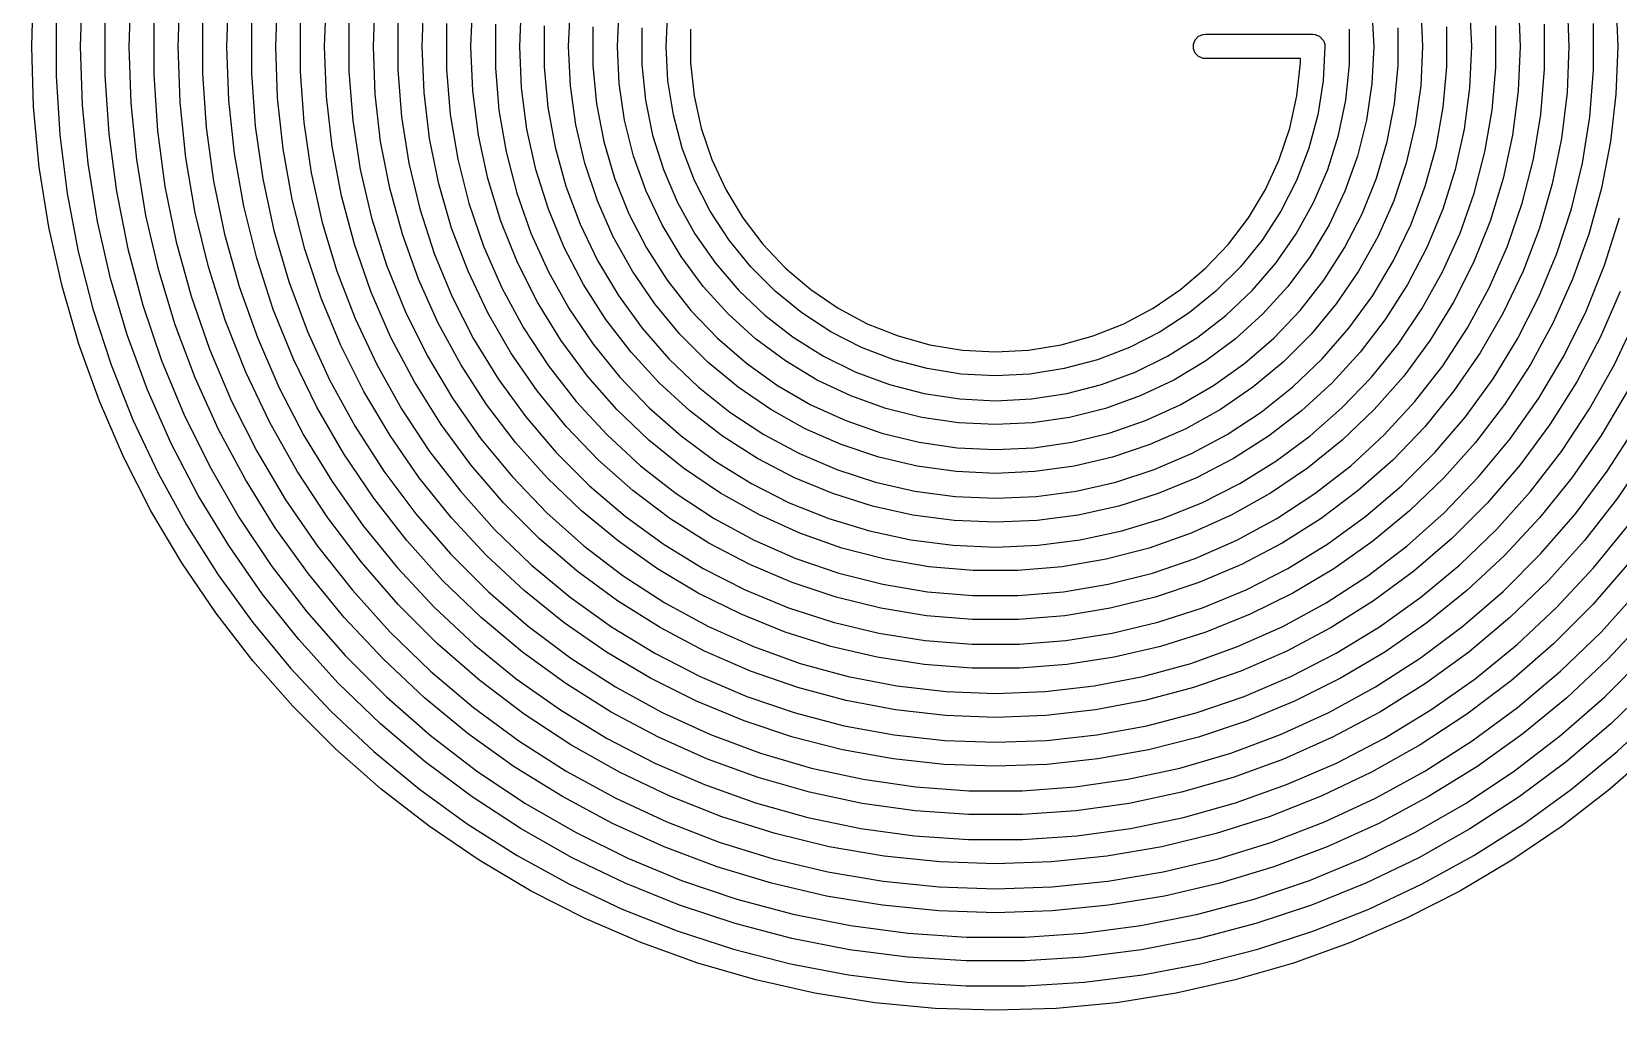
# Model space of a CAD drawing. Extents: x 25 to 275, y -107 to -24.
# Drawn here: x 25.12 to 41.38, y -44.88 to -34.85 of the extents above; entities that cross this region are included whole.
import ezdxf

# ---------------------------------------------------------------- set-up
doc = ezdxf.new("R2010")
doc.units = 0
doc.layers.add('BLACK', color=7, linetype='CONTINUOUS')

msp = doc.modelspace()

# ---------------------------------------------------------------- linework, layer by layer
at = {"layer": 'BLACK', "linetype": 'CONTINUOUS'}
for p, q in [((25.125, -35), (25.144204, -34.376696)), ((25.625, -35), (25.643993, -34.395641)), ((26.125, -35), (26.144537, -34.403196)), ((26.625, -35), (26.644261, -34.423914)), ((27.125, -35), (27.143941, -34.44553)), ((27.625, -35), (27.644428, -34.456039)), ((28.125, -35), (28.144007, -34.479908)), ((28.625, -35), (28.644439, -34.492861)), ((29.125, -35), (29.143881, -34.519438)), ((29.625, -35), (29.644212, -34.535491)), ((30.125, -35), (30.143463, -34.56537)), ((30.625, -35), (30.643619, -34.585418)), ((31.125, -35), (31.143678, -34.607894)), ((39.356322, -34.607894), (39.375, -35)), ((39.856381, -34.585418), (39.875, -35)), ((40.356537, -34.56537), (40.375, -35)), ((40.855788, -34.535491), (40.875, -35)), ((41.356119, -34.519438), (41.375, -35)), ((25.375, -34.689666), (25.375, -35)), ((25.875, -34.699362), (25.875, -35)), ((26.375, -34.709463), (26.375, -35)), ((26.875, -34.713901), (26.875, -35)), ((27.375, -34.724999), (27.375, -35)), ((27.875, -34.736601), (27.875, -35)), ((28.375, -34.742756), (28.375, -35)), ((28.875, -34.755641), (28.875, -35)), ((29.375, -34.763246), (29.375, -35)), ((29.875, -34.771673), (29.875, -35)), ((31.625, -35), (31.643599, -34.633265)), ((38.856401, -34.633265), (38.875, -35)), ((40.625, -35), (40.625, -34.771673)), ((41.125, -35), (41.125, -34.763246)), ((30.375, -34.787153), (30.375, -35)), ((30.875, -34.797732), (30.875, -35)), ((31.375, -34.809633), (31.375, -35)), ((31.875, -34.823124), (31.875, -35)), ((37.027402, -34.975614), (37.046066, -34.930554)), ((37.046066, -34.930554), (37.080554, -34.896066)), ((37.080554, -34.896066), (37.125614, -34.877402)), ((37.125614, -34.877402), (37.15, -34.875)), ((37.15, -34.875), (38.25, -34.875)), ((38.25, -34.875), (38.274386, -34.877402)), ((38.274386, -34.877402), (38.276153, -34.878134)), ((38.276153, -34.878134), (38.277815, -34.878134)), ((38.277815, -34.878134), (38.288031, -34.883054)), ((38.288031, -34.883054), (38.319446, -34.896066)), ((38.319446, -34.896066), (38.323528, -34.900148)), ((38.323528, -34.900148), (38.327936, -34.902271)), ((38.327936, -34.902271), (38.336933, -34.913553)), ((38.336933, -34.913553), (38.353934, -34.930554)), ((38.353934, -34.930554), (38.357655, -34.939538)), ((38.357655, -34.939538), (38.362621, -34.945765)), ((38.362621, -34.945765), (38.36555, -34.958598)), ((38.625, -35), (38.625, -34.823124)), ((39.125, -35), (39.125, -34.809633)), ((39.625, -35), (39.625, -34.797732)), ((40.125, -35), (40.125, -34.787153)), ((25.144486, -35.620056), (25.125, -35)), ((25.375, -35), (25.375, -35.302478)), ((25.644262, -35.600658), (25.625, -35)), ((25.875, -35), (25.875, -35.298722)), ((26.144002, -35.580453), (26.125, -35)), ((26.375, -35), (26.375, -35.288365)), ((26.644524, -35.57153), (26.625, -35)), ((26.875, -35), (26.875, -35.277558)), ((27.144183, -35.549332), (27.125, -35)), ((27.375, -35), (27.375, -35.272328)), ((27.643791, -35.526126), (27.625, -35)), ((27.875, -35), (27.875, -35.260393)), ((28.144224, -35.513769), (28.125, -35)), ((28.375, -35), (28.375, -35.253942)), ((28.643706, -35.488001), (28.625, -35)), ((28.875, -35), (28.875, -35.240652)), ((29.144051, -35.472741), (29.125, -35)), ((29.375, -35), (29.375, -35.232652)), ((29.644363, -35.455832), (29.625, -35)), ((29.875, -35), (29.875, -35.217707)), ((30.143551, -35.424884), (30.125, -35)), ((30.375, -35), (30.375, -35.207709)), ((30.643663, -35.403674), (30.625, -35)), ((30.875, -35), (30.875, -35.196498)), ((31.143659, -35.379816), (31.125, -35)), ((31.375, -35), (31.375, -35.183839)), ((31.643489, -35.352784), (31.625, -35)), ((31.875, -35), (31.875, -35.169433)), ((37.027402, -35.024386), (37.027402, -34.975614)), ((37.046066, -35.069446), (37.027402, -35.024386)), ((37.080554, -35.103934), (37.046066, -35.069446)), ((37.125614, -35.122598), (37.080554, -35.103934)), ((38.375, -35), (38.356511, -35.352784)), ((38.36555, -34.958598), (38.372598, -34.975614)), ((38.372598, -34.975614), (38.372598, -34.989476)), ((38.372598, -34.989476), (38.375, -35)), ((38.625, -35.183839), (38.625, -35)), ((38.875, -35), (38.856341, -35.379816)), ((39.125, -35.196498), (39.125, -35)), ((39.375, -35), (39.356337, -35.403674)), ((39.625, -35.207709), (39.625, -35)), ((39.875, -35), (39.856449, -35.424884)), ((40.125, -35.217707), (40.125, -35)), ((40.375, -35), (40.355637, -35.455832)), ((40.625, -35.232652), (40.625, -35)), ((40.875, -35), (40.855949, -35.472741)), ((41.125, -35.240652), (41.125, -35)), ((41.375, -35), (41.356294, -35.488001)), ((27.375, -35.272328), (27.413855, -35.815595)), ((27.875, -35.260393), (27.913015, -35.77979)), ((28.375, -35.253942), (28.413878, -35.760336)), ((28.875, -35.240652), (28.912762, -35.720472)), ((29.375, -35.232652), (29.413425, -35.696366)), ((29.875, -35.217707), (29.911926, -35.651553)), ((30.375, -35.207709), (30.412238, -35.621455)), ((30.875, -35.196498), (30.912356, -35.587714)), ((31.375, -35.183839), (31.412197, -35.549631)), ((31.875, -35.169433), (31.911638, -35.506311)), ((37.15, -35.125), (37.125614, -35.122598)), ((38.125, -35.125), (37.15, -35.125)), ((38.088362, -35.506311), (38.125, -35.169433)), ((38.125, -35.169433), (38.125, -35.125)), ((38.587803, -35.549631), (38.625, -35.183839)), ((39.087644, -35.587714), (39.125, -35.196498)), ((39.587762, -35.621455), (39.625, -35.207709)), ((40.088074, -35.651553), (40.125, -35.217707)), ((40.586575, -35.696366), (40.625, -35.232652)), ((41.087238, -35.720472), (41.125, -35.240652)), ((25.375, -35.302478), (25.412985, -35.90624)), ((25.875, -35.298722), (25.914075, -35.894886)), ((26.375, -35.288365), (26.413522, -35.863808)), ((26.875, -35.277558), (26.912883, -35.831381)), ((30.199062, -35.846535), (30.143551, -35.424884)), ((30.699493, -35.803904), (30.643663, -35.403674)), ((31.199457, -35.755975), (31.143659, -35.379816)), ((31.698752, -35.701702), (31.643489, -35.352784)), ((38.356511, -35.352784), (38.301248, -35.701702)), ((38.856341, -35.379816), (38.800543, -35.755975)), ((39.356337, -35.403674), (39.300507, -35.803904)), ((39.856449, -35.424884), (39.800938, -35.846535)), ((26.200927, -36.15842), (26.144002, -35.580453)), ((26.703005, -36.140396), (26.644524, -35.57153)), ((27.201639, -36.095988), (27.144183, -35.549332)), ((27.700067, -36.049572), (27.643791, -35.526126)), ((28.201788, -36.024666), (28.144224, -35.513769)), ((28.699712, -35.973139), (28.643706, -35.488001)), ((29.20108, -35.942416), (29.144051, -35.472741)), ((29.702314, -35.908379), (29.644363, -35.455832)), ((30.912356, -35.587714), (30.986731, -35.973608)), ((31.412197, -35.549631), (31.48621, -35.909783)), ((31.911638, -35.506311), (31.984484, -35.837254)), ((38.015516, -35.837254), (38.088362, -35.506311)), ((38.51379, -35.909783), (38.587803, -35.549631)), ((39.013269, -35.973608), (39.087644, -35.587714)), ((40.355637, -35.455832), (40.297686, -35.908379)), ((40.855949, -35.472741), (40.79892, -35.942416)), ((41.356294, -35.488001), (41.300288, -35.973139)), ((25.202867, -36.237666), (25.144486, -35.620056)), ((25.701969, -36.198848), (25.644262, -35.600658)), ((28.413878, -35.760336), (28.491406, -36.262267)), ((28.912762, -35.720472), (28.988055, -36.19585)), ((29.413425, -35.696366), (29.490011, -36.155323)), ((29.911926, -35.651553), (29.985511, -36.080705)), ((30.412238, -35.621455), (30.486413, -36.030197)), ((31.291856, -36.124853), (31.199457, -35.755975)), ((31.790184, -36.042932), (31.698752, -35.701702)), ((38.301248, -35.701702), (38.209816, -36.042932)), ((38.800543, -35.755975), (38.708144, -36.124853)), ((39.513587, -36.030197), (39.587762, -35.621455)), ((40.014489, -36.080705), (40.088074, -35.651553)), ((40.509989, -36.155323), (40.586575, -35.696366)), ((41.011945, -36.19585), (41.087238, -35.720472)), ((25.412985, -35.90624), (25.488806, -36.506425)), ((25.914075, -35.894886), (25.992057, -36.487217)), ((26.413522, -35.863808), (26.490392, -36.435392)), ((26.912883, -35.831381), (26.988471, -36.381327)), ((27.413855, -35.815595), (27.491367, -36.354706)), ((27.913015, -35.77979), (27.988842, -36.295027)), ((29.798435, -36.354382), (29.702314, -35.908379)), ((30.291112, -36.261743), (30.199062, -35.846535)), ((30.792013, -36.197276), (30.699493, -35.803904)), ((31.48621, -35.909783), (31.59628, -36.2606)), ((31.984484, -35.837254), (32.092684, -36.158381)), ((37.907316, -36.158381), (38.015516, -35.837254)), ((38.40372, -36.2606), (38.51379, -35.909783)), ((39.300507, -35.803904), (39.207987, -36.197276)), ((39.800938, -35.846535), (39.708888, -36.261743)), ((40.297686, -35.908379), (40.201565, -36.354382)), ((27.793542, -36.567669), (27.700067, -36.049572)), ((28.297371, -36.529831), (28.201788, -36.024666)), ((28.792692, -36.452566), (28.699712, -35.973139)), ((29.295717, -36.40598), (29.20108, -35.942416)), ((29.985511, -36.080705), (30.095226, -36.50207)), ((30.486413, -36.030197), (30.59693, -36.430644)), ((30.986731, -35.973608), (31.097451, -36.350685)), ((31.916784, -36.372736), (31.790184, -36.042932)), ((38.209816, -36.042932), (38.083216, -36.372736)), ((38.902549, -36.350685), (39.013269, -35.973608)), ((39.40307, -36.430644), (39.513587, -36.030197)), ((39.904774, -36.50207), (40.014489, -36.080705)), ((40.79892, -35.942416), (40.704283, -36.40598)), ((41.300288, -35.973139), (41.207308, -36.452566)), ((25.299913, -36.85039), (25.202867, -36.237666)), ((25.797883, -36.792112), (25.701969, -36.198848)), ((26.295531, -36.731427), (26.200927, -36.15842)), ((26.800171, -36.703944), (26.703005, -36.140396)), ((27.297088, -36.637305), (27.201639, -36.095988)), ((28.988055, -36.19585), (29.100413, -36.663856)), ((29.490011, -36.155323), (29.604236, -36.606388)), ((30.920434, -36.580432), (30.792013, -36.197276)), ((31.419967, -36.482898), (31.291856, -36.124853)), ((32.092684, -36.158381), (32.23497, -36.465926)), ((37.76503, -36.465926), (37.907316, -36.158381)), ((38.708144, -36.124853), (38.580033, -36.482898)), ((39.207987, -36.197276), (39.079566, -36.580432)), ((40.395764, -36.606388), (40.509989, -36.155323)), ((40.899587, -36.663856), (41.011945, -36.19585)), ((26.988471, -36.381327), (27.101413, -36.924833)), ((27.491367, -36.354706), (27.607142, -36.886914)), ((27.988842, -36.295027), (28.102076, -36.803354)), ((28.491406, -36.262267), (28.607129, -36.756792)), ((29.427348, -36.860424), (29.295717, -36.40598)), ((29.932034, -36.790626), (29.798435, -36.354382)), ((30.418998, -36.667348), (30.291112, -36.261743)), ((31.097451, -36.350685), (31.243513, -36.71553)), ((31.59628, -36.2606), (31.741276, -36.598481)), ((32.077164, -36.6875), (31.916784, -36.372736)), ((38.083216, -36.372736), (37.922836, -36.6875)), ((38.258724, -36.598481), (38.40372, -36.2606)), ((38.756487, -36.71553), (38.902549, -36.350685)), ((39.708888, -36.261743), (39.581002, -36.667348)), ((40.201565, -36.354382), (40.067966, -36.790626)), ((40.704283, -36.40598), (40.572652, -36.860424)), ((25.488806, -36.506425), (25.602164, -37.100665)), ((25.992057, -36.487217), (26.108612, -37.073181)), ((26.490392, -36.435392), (26.605269, -37.000566)), ((27.923739, -37.077778), (27.793542, -36.567669)), ((28.430437, -37.026442), (28.297371, -36.529831)), ((28.922098, -36.923469), (28.792692, -36.452566)), ((30.095226, -36.50207), (30.24028, -36.912613)), ((30.59693, -36.430644), (30.742897, -36.819573)), ((31.582555, -36.826662), (31.419967, -36.482898)), ((32.23497, -36.465926), (32.409673, -36.756285)), ((37.590327, -36.756285), (37.76503, -36.465926)), ((38.580033, -36.482898), (38.417445, -36.826662)), ((39.257103, -36.819573), (39.40307, -36.430644)), ((39.75972, -36.912613), (39.904774, -36.50207)), ((41.207308, -36.452566), (41.077902, -36.923469)), ((26.427408, -37.297019), (26.295531, -36.731427)), ((26.935568, -37.259548), (26.800171, -36.703944)), ((27.430064, -37.170644), (27.297088, -36.637305)), ((29.100413, -36.663856), (29.249144, -37.121603)), ((29.604236, -36.606388), (29.75532, -37.04648)), ((30.58175, -37.060264), (30.418998, -36.667348)), ((31.083661, -36.950105), (30.920434, -36.580432)), ((31.243513, -36.71553), (31.423594, -37.064839)), ((31.741276, -36.598481), (31.919711, -36.919959)), ((32.269568, -36.983775), (32.077164, -36.6875)), ((37.922836, -36.6875), (37.730432, -36.983775)), ((38.080289, -36.919959), (38.258724, -36.598481)), ((38.576406, -37.064839), (38.756487, -36.71553)), ((39.079566, -36.580432), (38.916339, -36.950105)), ((39.581002, -36.667348), (39.41825, -37.060264)), ((40.24468, -37.04648), (40.395764, -36.606388)), ((40.750856, -37.121603), (40.899587, -36.663856)), ((25.435241, -37.455813), (25.299913, -36.85039)), ((25.931611, -37.378012), (25.797883, -36.792112)), ((27.607142, -36.886914), (27.760589, -37.409507)), ((28.102076, -36.803354), (28.252114, -37.302059)), ((28.607129, -36.756792), (28.760369, -37.241006)), ((29.595121, -37.302804), (29.427348, -36.860424)), ((30.102147, -37.213969), (29.932034, -36.790626)), ((30.742897, -36.819573), (30.92314, -37.193852)), ((31.778055, -37.152835), (31.582555, -36.826662)), ((32.409673, -36.756285), (32.614745, -37.026054)), ((37.385255, -37.026054), (37.590327, -36.756285)), ((38.417445, -36.826662), (38.221945, -37.152835)), ((39.07686, -37.193852), (39.257103, -36.819573)), ((40.067966, -36.790626), (39.897853, -37.213969)), ((40.572652, -36.860424), (40.404879, -37.302804)), ((41.239631, -37.241006), (41.392871, -36.756792)), ((26.605269, -37.000566), (26.757638, -37.556805)), ((27.101413, -36.924833), (27.251182, -37.459364)), ((28.600243, -37.51172), (28.430437, -37.026442)), ((29.087172, -37.383084), (28.922098, -36.923469)), ((29.75532, -37.04648), (29.94223, -37.472593)), ((30.24028, -36.912613), (30.419628, -37.309375)), ((30.778126, -37.4375), (30.58175, -37.060264)), ((31.2803, -37.303141), (31.083661, -36.950105)), ((31.919711, -36.919959), (32.129754, -37.221736)), ((32.491886, -37.258316), (32.269568, -36.983775)), ((32.614745, -37.026054), (32.847783, -37.272068)), ((37.152217, -37.272068), (37.385255, -37.026054)), ((37.730432, -36.983775), (37.508114, -37.258316)), ((37.870246, -37.221736), (38.080289, -36.919959)), ((38.916339, -36.950105), (38.7197, -37.303141)), ((39.41825, -37.060264), (39.221874, -37.4375)), ((39.580372, -37.309375), (39.75972, -36.912613)), ((40.05777, -37.472593), (40.24468, -37.04648)), ((41.077902, -36.923469), (40.912828, -37.383084)), ((25.602164, -37.100665), (25.75261, -37.686615)), ((26.108612, -37.073181), (26.263242, -37.650267)), ((27.599921, -37.693409), (27.430064, -37.170644)), ((28.089996, -37.577298), (27.923739, -37.077778)), ((29.249144, -37.121603), (29.433331, -37.566269)), ((30.307549, -37.62136), (30.102147, -37.213969)), ((30.92314, -37.193852), (31.136208, -37.550467)), ((31.423594, -37.064839), (31.636064, -37.395448)), ((32.004584, -37.458274), (31.778055, -37.152835)), ((32.129754, -37.221736), (32.369249, -37.500715)), ((37.630751, -37.500715), (37.870246, -37.221736)), ((38.221945, -37.152835), (37.995416, -37.458274)), ((38.363936, -37.395448), (38.576406, -37.064839)), ((38.863792, -37.550467), (39.07686, -37.193852)), ((39.897853, -37.213969), (39.692451, -37.62136)), ((40.566669, -37.566269), (40.750856, -37.121603)), ((26.102602, -37.95414), (25.931611, -37.378012)), ((26.595995, -37.852775), (26.427408, -37.297019)), ((27.108565, -37.804617), (26.935568, -37.259548)), ((28.252114, -37.302059), (28.438155, -37.788482)), ((28.760369, -37.241006), (28.950224, -37.71207)), ((29.286945, -37.828714), (29.087172, -37.383084)), ((29.797946, -37.730249), (29.595121, -37.302804)), ((30.419628, -37.309375), (30.631977, -37.689498)), ((31.508675, -37.636527), (31.2803, -37.303141)), ((32.741684, -37.508114), (32.491886, -37.258316)), ((32.847783, -37.272068), (33.106053, -37.491445)), ((36.893947, -37.491445), (37.152217, -37.272068)), ((37.508114, -37.258316), (37.258316, -37.508114)), ((38.7197, -37.303141), (38.491325, -37.636527)), ((39.368023, -37.689498), (39.580372, -37.309375)), ((40.404879, -37.302804), (40.202054, -37.730249)), ((40.912828, -37.383084), (40.713055, -37.828714)), ((41.049776, -37.71207), (41.239631, -37.241006)), ((25.608317, -38.051543), (25.435241, -37.455813)), ((27.251182, -37.459364), (27.437079, -37.982429)), ((27.760589, -37.409507), (27.950927, -37.919822)), ((28.805839, -37.982951), (28.600243, -37.51172)), ((29.94223, -37.472593), (30.16369, -37.881815)), ((31.006634, -37.796185), (30.778126, -37.4375)), ((31.636064, -37.395448), (31.878998, -37.704364)), ((32.259961, -37.740039), (32.004584, -37.458274)), ((32.369249, -37.500715), (32.63574, -37.754033)), ((33.016225, -37.730432), (32.741684, -37.508114)), ((33.106053, -37.491445), (33.386528, -37.681612)), ((36.613472, -37.681612), (36.893947, -37.491445)), ((37.258316, -37.508114), (36.983775, -37.730432)), ((37.36426, -37.754033), (37.630751, -37.500715)), ((37.995416, -37.458274), (37.740039, -37.740039)), ((38.121002, -37.704364), (38.363936, -37.395448)), ((39.221874, -37.4375), (38.993366, -37.796185)), ((39.83631, -37.881815), (40.05777, -37.472593)), ((41.399757, -37.51172), (41.194161, -37.982951)), ((25.75261, -37.686615), (25.939552, -38.261962)), ((26.263242, -37.650267), (26.455284, -38.216003)), ((26.757638, -37.556805), (26.94682, -38.101624)), ((27.80583, -38.203051), (27.599921, -37.693409)), ((28.291464, -38.063686), (28.089996, -37.577298)), ((29.433331, -37.566269), (29.651839, -37.995114)), ((30.546761, -38.009864), (30.307549, -37.62136)), ((30.631977, -37.689498), (30.875799, -38.050243)), ((31.136208, -37.550467), (31.380384, -37.886547)), ((31.766836, -37.947418), (31.508675, -37.636527)), ((31.878998, -37.704364), (32.150196, -37.988789)), ((33.386528, -37.681612), (33.685919, -37.840339)), ((36.314081, -37.840339), (36.613472, -37.681612)), ((37.849804, -37.988789), (38.121002, -37.704364)), ((38.491325, -37.636527), (38.233164, -37.947418)), ((38.619616, -37.886547), (38.863792, -37.550467)), ((39.124201, -38.050243), (39.368023, -37.689498)), ((39.692451, -37.62136), (39.453239, -38.009864)), ((40.348161, -37.995114), (40.566669, -37.566269)), ((26.800569, -38.396315), (26.595995, -37.852775)), ((27.318355, -38.336609), (27.108565, -37.804617)), ((28.438155, -37.788482), (28.659207, -38.260027)), ((28.950224, -37.71207), (29.175582, -38.167218)), ((29.520244, -38.257744), (29.286945, -37.828714)), ((30.034508, -38.139987), (29.797946, -37.730249)), ((31.265533, -38.13359), (31.006634, -37.796185)), ((32.541726, -37.995416), (32.259961, -37.740039)), ((32.63574, -37.754033), (32.926491, -37.979091)), ((33.3125, -37.922836), (33.016225, -37.730432)), ((33.685919, -37.840339), (34.000717, -37.965766)), ((35.999283, -37.965766), (36.314081, -37.840339)), ((36.983775, -37.730432), (36.6875, -37.922836)), ((37.073509, -37.979091), (37.36426, -37.754033)), ((37.740039, -37.740039), (37.458274, -37.995416)), ((38.993366, -37.796185), (38.734467, -38.13359)), ((40.202054, -37.730249), (39.965492, -38.139987)), ((40.713055, -37.828714), (40.479756, -38.257744)), ((40.824418, -38.167218), (41.049776, -37.71207)), ((41.340793, -38.260027), (41.561845, -37.788482)), ((26.310155, -38.518128), (26.102602, -37.95414)), ((27.437079, -37.982429), (27.658238, -38.491588)), ((27.950927, -37.919822), (28.177185, -38.415258)), ((29.046075, -38.4375), (28.805839, -37.982951)), ((29.651839, -37.995114), (29.903319, -38.405493)), ((30.16369, -37.881815), (30.418187, -38.271351)), ((30.818058, -38.376682), (30.546761, -38.009864)), ((31.380384, -37.886547), (31.653704, -38.199386)), ((32.052582, -38.233164), (31.766836, -37.947418)), ((32.150196, -37.988789), (32.447202, -38.246146)), ((32.847165, -38.221945), (32.541726, -37.995416)), ((32.926491, -37.979091), (33.238519, -38.17358)), ((33.627264, -38.083216), (33.3125, -37.922836)), ((34.000717, -37.965766), (34.327231, -38.056422)), ((35.672769, -38.056422), (35.999283, -37.965766)), ((36.6875, -37.922836), (36.372736, -38.083216)), ((36.761481, -38.17358), (37.073509, -37.979091)), ((37.458274, -37.995416), (37.152835, -38.221945)), ((37.552798, -38.246146), (37.849804, -37.988789)), ((38.233164, -37.947418), (37.947418, -38.233164)), ((38.346296, -38.199386), (38.619616, -37.886547)), ((39.453239, -38.009864), (39.181942, -38.376682)), ((39.581813, -38.271351), (39.83631, -37.881815)), ((40.096681, -38.405493), (40.348161, -37.995114)), ((41.194161, -37.982951), (40.953925, -38.4375)), ((25.818457, -38.63523), (25.608317, -38.051543)), ((26.94682, -38.101624), (27.17197, -38.632591)), ((28.527117, -38.534461), (28.291464, -38.063686)), ((29.175582, -38.167218), (29.435121, -38.603779)), ((30.303274, -38.529361), (30.034508, -38.139987)), ((30.875799, -38.050243), (31.149335, -38.389012)), ((31.552854, -38.447146), (31.265533, -38.13359)), ((31.653704, -38.199386), (31.953966, -38.486466)), ((33.238519, -38.17358), (33.568623, -38.335503)), ((33.957068, -38.209816), (33.627264, -38.083216)), ((34.327231, -38.056422), (34.661632, -38.111244)), ((34.661632, -38.111244), (35, -38.12959)), ((35, -38.12959), (35.338368, -38.111244)), ((35.338368, -38.111244), (35.672769, -38.056422)), ((36.372736, -38.083216), (36.042932, -38.209816)), ((36.431377, -38.335503), (36.761481, -38.17358)), ((38.046034, -38.486466), (38.346296, -38.199386)), ((38.734467, -38.13359), (38.447146, -38.447146)), ((38.850665, -38.389012), (39.124201, -38.050243)), ((39.965492, -38.139987), (39.696726, -38.529361)), ((40.564879, -38.603779), (40.824418, -38.167218)), ((25.939552, -38.261962), (26.162251, -38.824436)), ((26.455284, -38.216003), (26.683915, -38.767969)), ((27.563961, -38.853045), (27.318355, -38.336609)), ((28.046788, -38.697089), (27.80583, -38.203051)), ((28.659207, -38.260027), (28.914089, -38.714178)), ((29.7857, -38.667656), (29.520244, -38.257744)), ((30.418187, -38.271351), (30.703982, -38.638541)), ((32.363473, -38.491325), (32.052582, -38.233164)), ((32.447202, -38.246146), (32.767328, -38.474106)), ((33.173338, -38.417445), (32.847165, -38.221945)), ((33.568623, -38.335503), (33.913414, -38.4632)), ((34.298298, -38.301248), (33.957068, -38.209816)), ((34.647216, -38.356511), (34.298298, -38.301248)), ((35, -38.375), (34.647216, -38.356511)), ((35.352784, -38.356511), (35, -38.375)), ((35.701702, -38.301248), (35.352784, -38.356511)), ((36.042932, -38.209816), (35.701702, -38.301248)), ((36.086586, -38.4632), (36.431377, -38.335503)), ((37.152835, -38.221945), (36.826662, -38.417445)), ((37.232672, -38.474106), (37.552798, -38.246146)), ((37.947418, -38.233164), (37.636527, -38.491325)), ((39.296018, -38.638541), (39.581813, -38.271351)), ((40.479756, -38.257744), (40.2143, -38.667656)), ((41.085911, -38.714178), (41.340793, -38.260027)), ((26.553417, -39.06766), (26.310155, -38.518128)), ((27.040254, -38.925312), (26.800569, -38.396315)), ((27.658238, -38.491588), (27.913628, -38.984468)), ((28.177185, -38.415258), (28.43821, -38.89329)), ((29.319608, -38.872825), (29.046075, -38.4375)), ((29.903319, -38.405493), (30.186222, -38.794876)), ((31.119486, -38.719171), (30.818058, -38.376682)), ((31.149335, -38.389012), (31.450615, -38.703362)), ((31.86641, -38.734467), (31.552854, -38.447146)), ((31.953966, -38.486466), (32.278753, -38.745475)), ((32.696859, -38.7197), (32.363473, -38.491325)), ((32.767328, -38.474106), (33.107672, -38.670604)), ((33.517102, -38.580033), (33.173338, -38.417445)), ((33.913414, -38.4632), (34.269355, -38.55536)), ((35.730645, -38.55536), (36.086586, -38.4632)), ((36.826662, -38.417445), (36.482898, -38.580033)), ((36.892328, -38.670604), (37.232672, -38.474106)), ((37.636527, -38.491325), (37.303141, -38.7197)), ((37.721247, -38.745475), (38.046034, -38.486466)), ((38.447146, -38.447146), (38.13359, -38.734467)), ((38.549385, -38.703362), (38.850665, -38.389012)), ((39.181942, -38.376682), (38.880514, -38.719171)), ((39.813778, -38.794876), (40.096681, -38.405493)), ((40.953925, -38.4375), (40.680392, -38.872825)), ((26.064833, -39.204571), (25.818457, -38.63523)), ((27.17197, -38.632591), (27.432081, -39.147334)), ((28.795755, -38.987226), (28.527117, -38.534461)), ((29.435121, -38.603779), (29.727316, -39.019193)), ((30.081756, -39.056046), (29.7857, -38.667656)), ((30.602499, -38.895846), (30.303274, -38.529361)), ((30.703982, -38.638541), (31.019124, -38.980876)), ((33.107672, -38.670604), (33.465154, -38.833861)), ((33.875147, -38.708144), (33.517102, -38.580033)), ((34.269355, -38.55536), (34.632793, -38.611036)), ((34.632793, -38.611036), (35, -38.629659)), ((35, -38.629659), (35.367207, -38.611036)), ((35.367207, -38.611036), (35.730645, -38.55536)), ((36.482898, -38.580033), (36.124853, -38.708144)), ((36.534846, -38.833861), (36.892328, -38.670604)), ((38.980876, -38.980876), (39.296018, -38.638541)), ((39.696726, -38.529361), (39.397501, -38.895846)), ((40.2143, -38.667656), (39.918244, -39.056046)), ((40.272684, -39.019193), (40.564879, -38.603779)), ((41.472883, -38.534461), (41.204245, -38.987226)), ((26.162251, -38.824436), (26.419828, -39.371816)), ((26.683915, -38.767969), (26.948158, -39.303799)), ((28.321621, -39.173114), (28.046788, -38.697089)), ((28.914089, -38.714178), (29.201442, -39.148513)), ((30.186222, -38.794876), (30.498804, -39.160863)), ((31.448873, -39.034864), (31.119486, -38.719171)), ((31.450615, -38.703362), (31.777469, -38.991029)), ((32.203815, -38.993366), (31.86641, -38.734467)), ((32.278753, -38.745475), (32.62545, -38.974328)), ((33.049895, -38.916339), (32.696859, -38.7197)), ((33.465154, -38.833861), (33.836535, -38.962397)), ((34.244025, -38.800543), (33.875147, -38.708144)), ((34.620184, -38.856341), (34.244025, -38.800543)), ((35.755975, -38.800543), (35.379816, -38.856341)), ((36.124853, -38.708144), (35.755975, -38.800543)), ((36.163465, -38.962397), (36.534846, -38.833861)), ((37.303141, -38.7197), (36.950105, -38.916339)), ((37.37455, -38.974328), (37.721247, -38.745475)), ((38.13359, -38.734467), (37.796185, -38.993366)), ((38.222531, -38.991029), (38.549385, -38.703362)), ((38.880514, -38.719171), (38.551127, -39.034864)), ((39.501196, -39.160863), (39.813778, -38.794876)), ((40.798558, -39.148513), (41.085911, -38.714178)), ((27.314025, -39.4375), (27.040254, -38.925312)), ((27.844237, -39.351516), (27.563961, -38.853045)), ((27.913628, -38.984468), (28.202058, -39.458771)), ((28.43821, -38.89329), (28.732673, -39.351483)), ((29.096008, -39.419673), (28.795755, -38.987226)), ((29.624909, -39.286492), (29.319608, -38.872825)), ((30.930244, -39.237064), (30.602499, -38.895846)), ((31.019124, -38.980876), (31.361459, -39.296018)), ((31.777469, -38.991029), (32.127541, -39.249941)), ((32.5625, -39.221874), (32.203815, -38.993366)), ((32.62545, -38.974328), (32.991265, -39.171181)), ((33.419568, -39.079566), (33.049895, -38.916339)), ((33.836535, -38.962397), (34.218453, -39.055049)), ((35, -38.875), (34.620184, -38.856341)), ((35.379816, -38.856341), (35, -38.875)), ((35.781547, -39.055049), (36.163465, -38.962397)), ((36.950105, -38.916339), (36.580432, -39.079566)), ((37.008735, -39.171181), (37.37455, -38.974328)), ((37.796185, -38.993366), (37.4375, -39.221874)), ((37.872459, -39.249941), (38.222531, -38.991029)), ((38.638541, -39.296018), (38.980876, -38.980876)), ((39.397501, -38.895846), (39.069756, -39.237064)), ((40.680392, -38.872825), (40.375091, -39.286492)), ((41.204245, -38.987226), (40.903992, -39.419673)), ((41.267327, -39.351483), (41.56179, -38.89329)), ((26.831387, -39.600477), (26.553417, -39.06766)), ((27.432081, -39.147334), (27.725992, -39.643553)), ((28.628991, -39.628809), (28.321621, -39.173114)), ((29.201442, -39.148513), (29.519733, -39.560713)), ((29.727316, -39.019193), (30.050453, -39.41102)), ((30.406675, -39.420632), (30.081756, -39.056046)), ((30.498804, -39.160863), (30.839137, -39.501196)), ((31.803847, -39.321485), (31.448873, -39.034864)), ((32.991265, -39.171181), (33.373253, -39.334451)), ((33.802724, -39.207987), (33.419568, -39.079566)), ((34.218453, -39.055049), (34.607449, -39.110978)), ((34.607449, -39.110978), (35, -39.129678)), ((35, -39.129678), (35.392551, -39.110978)), ((35.392551, -39.110978), (35.781547, -39.055049)), ((36.580432, -39.079566), (36.197276, -39.207987)), ((36.626747, -39.334451), (37.008735, -39.171181)), ((38.551127, -39.034864), (38.196153, -39.321485)), ((39.160863, -39.501196), (39.501196, -39.160863)), ((39.918244, -39.056046), (39.593325, -39.420632)), ((39.949547, -39.41102), (40.272684, -39.019193)), ((40.480267, -39.560713), (40.798558, -39.148513)), ((41.678379, -39.173114), (41.371009, -39.628809)), ((26.346472, -39.757318), (26.064833, -39.204571)), ((26.948158, -39.303799), (27.246879, -39.8212)), ((29.960268, -39.676188), (29.624909, -39.286492)), ((31.284383, -39.550804), (30.930244, -39.237064)), ((31.361459, -39.296018), (31.728649, -39.581813)), ((32.181848, -39.576969), (31.803847, -39.321485)), ((32.127541, -39.249941), (32.498309, -39.478232)), ((32.939736, -39.41825), (32.5625, -39.221874)), ((33.373253, -39.334451), (33.768339, -39.462822)), ((34.196096, -39.300507), (33.802724, -39.207987)), ((34.596326, -39.356337), (34.196096, -39.300507)), ((35.803904, -39.300507), (35.403674, -39.356337)), ((36.197276, -39.207987), (35.803904, -39.300507)), ((36.231661, -39.462822), (36.626747, -39.334451)), ((37.4375, -39.221874), (37.060264, -39.41825)), ((37.501691, -39.478232), (37.872459, -39.249941)), ((38.196153, -39.321485), (37.818152, -39.576969)), ((38.271351, -39.581813), (38.638541, -39.296018)), ((39.069756, -39.237064), (38.715617, -39.550804)), ((40.375091, -39.286492), (40.039732, -39.676188)), ((26.419828, -39.371816), (26.711268, -39.901943)), ((27.620707, -39.930686), (27.314025, -39.4375)), ((28.157877, -39.829698), (27.844237, -39.351516)), ((28.202058, -39.458771), (28.522182, -39.912284)), ((28.732673, -39.351483), (29.059073, -39.787502)), ((29.426347, -39.829598), (29.096008, -39.419673)), ((30.050453, -39.41102), (30.402636, -39.776961)), ((30.758549, -39.759277), (30.406675, -39.420632)), ((32.498309, -39.478232), (32.887102, -39.674258)), ((33.332652, -39.581002), (32.939736, -39.41825)), ((33.768339, -39.462822), (34.173342, -39.555261)), ((35, -39.375), (34.596326, -39.356337)), ((35.403674, -39.356337), (35, -39.375)), ((35.826658, -39.555261), (36.231661, -39.462822)), ((37.060264, -39.41825), (36.667348, -39.581002)), ((37.112898, -39.674258), (37.501691, -39.478232)), ((39.593325, -39.420632), (39.241451, -39.759277)), ((39.597364, -39.776961), (39.949547, -39.41102)), ((40.903992, -39.419673), (40.573653, -39.829598)), ((40.940927, -39.787502), (41.267327, -39.351483)), ((27.142924, -40.11439), (26.831387, -39.600477)), ((27.725992, -39.643553), (28.052391, -40.119034)), ((28.9674, -40.061952), (28.628991, -39.628809)), ((29.519733, -39.560713), (29.867263, -39.94858)), ((30.839137, -39.501196), (31.205124, -39.813778)), ((31.66262, -39.83503), (31.284383, -39.550804)), ((31.728649, -39.581813), (32.118185, -39.83631)), ((32.580155, -39.799476), (32.181848, -39.576969)), ((33.738257, -39.708888), (33.332652, -39.581002)), ((34.173342, -39.555261), (34.585, -39.611024)), ((34.585, -39.611024), (35, -39.629662)), ((35, -39.629662), (35.415, -39.611024)), ((35.415, -39.611024), (35.826658, -39.555261)), ((36.667348, -39.581002), (36.261743, -39.708888)), ((37.818152, -39.576969), (37.419845, -39.799476)), ((37.881815, -39.83631), (38.271351, -39.581813)), ((38.715617, -39.550804), (38.33738, -39.83503)), ((38.794876, -39.813778), (39.160863, -39.501196)), ((40.132737, -39.94858), (40.480267, -39.560713)), ((41.371009, -39.628809), (41.0326, -40.061952)), ((26.662262, -40.29129), (26.346472, -39.757318)), ((27.246879, -39.8212), (27.578801, -40.317956)), ((29.059073, -39.787502), (29.415746, -40.199125)), ((30.323812, -40.039732), (29.960268, -39.676188)), ((30.402636, -39.776961), (30.781799, -40.114869)), ((31.135313, -40.069992), (30.758549, -39.759277)), ((31.205124, -39.813778), (31.594507, -40.096681)), ((32.995896, -39.987404), (32.580155, -39.799476)), ((32.887102, -39.674258), (33.291119, -39.836605)), ((34.153465, -39.800938), (33.738257, -39.708888)), ((34.575116, -39.856449), (34.153465, -39.800938)), ((35.846535, -39.800938), (35.424884, -39.856449)), ((36.261743, -39.708888), (35.846535, -39.800938)), ((36.708881, -39.836605), (37.112898, -39.674258)), ((37.419845, -39.799476), (37.004104, -39.987404)), ((38.405493, -40.096681), (38.794876, -39.813778)), ((39.241451, -39.759277), (38.864687, -40.069992)), ((39.218201, -40.114869), (39.597364, -39.776961)), ((40.039732, -39.676188), (39.676188, -40.039732)), ((40.584254, -40.199125), (40.940927, -39.787502)), ((26.711268, -39.901943), (27.035419, -40.412724)), ((27.958989, -40.402758), (27.620707, -39.930686)), ((28.503418, -40.285362), (28.157877, -39.829698)), ((28.522182, -39.912284), (28.87251, -40.342894)), ((29.785087, -40.214913), (29.426347, -39.829598)), ((29.867263, -39.94858), (30.242179, -40.310045)), ((32.0625, -40.087899), (31.66262, -39.83503)), ((32.118185, -39.83631), (32.527407, -40.05777)), ((33.426078, -40.139396), (32.995896, -39.987404)), ((33.291119, -39.836605), (33.707448, -39.964104)), ((33.707448, -39.964104), (34.13309, -40.055837)), ((35, -39.875), (34.575116, -39.856449)), ((35.424884, -39.856449), (35, -39.875)), ((35.86691, -40.055837), (36.292552, -39.964104)), ((36.292552, -39.964104), (36.708881, -39.836605)), ((37.004104, -39.987404), (36.573922, -40.139396)), ((37.472593, -40.05777), (37.881815, -39.83631)), ((38.33738, -39.83503), (37.9375, -40.087899)), ((39.757821, -40.310045), (40.132737, -39.94858)), ((40.573653, -39.829598), (40.214913, -40.214913)), ((41.12749, -40.342894), (41.477818, -39.912284)), ((27.486747, -40.607286), (27.142924, -40.11439)), ((28.052391, -40.119034), (28.40982, -40.571652)), ((29.335199, -40.470435), (28.9674, -40.061952)), ((30.713508, -40.375091), (30.323812, -40.039732)), ((30.781799, -40.114869), (31.185715, -40.422761)), ((31.534757, -40.350955), (31.135313, -40.069992)), ((31.594507, -40.096681), (32.004886, -40.348161)), ((32.481431, -40.307771), (32.0625, -40.087899)), ((32.527407, -40.05777), (32.95352, -40.24468)), ((33.867599, -40.254359), (33.426078, -40.139396)), ((34.13309, -40.055837), (34.564978, -40.111142)), ((34.564978, -40.111142), (35, -40.129622)), ((35, -40.129622), (35.435022, -40.111142)), ((35.435022, -40.111142), (35.86691, -40.055837)), ((36.573922, -40.139396), (36.132401, -40.254359)), ((37.04648, -40.24468), (37.472593, -40.05777)), ((37.9375, -40.087899), (37.518569, -40.307771)), ((37.995114, -40.348161), (38.405493, -40.096681)), ((38.864687, -40.069992), (38.465243, -40.350955)), ((38.814285, -40.422761), (39.218201, -40.114869)), ((39.676188, -40.039732), (39.286492, -40.375091)), ((41.0326, -40.061952), (40.664801, -40.470435)), ((27.010957, -40.804379), (26.662262, -40.29129)), ((28.879249, -40.716383), (28.503418, -40.285362)), ((29.415746, -40.199125), (29.800875, -40.584254)), ((30.170402, -40.573653), (29.785087, -40.214913)), ((30.242179, -40.310045), (30.64248, -40.643178)), ((32.916696, -40.49322), (32.481431, -40.307771)), ((32.95352, -40.24468), (33.393612, -40.395764)), ((34.317279, -40.331465), (33.867599, -40.254359)), ((36.132401, -40.254359), (35.682721, -40.331465)), ((36.606388, -40.395764), (37.04648, -40.24468)), ((37.518569, -40.307771), (37.083304, -40.49322)), ((39.35752, -40.643178), (39.757821, -40.310045)), ((40.214913, -40.214913), (39.829598, -40.573653)), ((40.199125, -40.584254), (40.584254, -40.199125)), ((41.496582, -40.285362), (41.120751, -40.716383)), ((27.035419, -40.412724), (27.391003, -40.902143)), ((27.578801, -40.317956), (27.942501, -40.79194)), ((28.327422, -40.851694), (27.958989, -40.402758)), ((28.87251, -40.342894), (29.251406, -40.748594)), ((29.730596, -40.852266), (29.335199, -40.470435)), ((31.127175, -40.680392), (30.713508, -40.375091)), ((31.185715, -40.422761), (31.612015, -40.69883)), ((31.954536, -40.600516), (31.534757, -40.350955)), ((32.004886, -40.348161), (32.433731, -40.566669)), ((33.393612, -40.395764), (33.844677, -40.509989)), ((34.771879, -40.370157), (34.317279, -40.331465)), ((35.228121, -40.370157), (34.771879, -40.370157)), ((35.682721, -40.331465), (35.228121, -40.370157)), ((36.155323, -40.509989), (36.606388, -40.395764)), ((37.566269, -40.566669), (37.995114, -40.348161)), ((38.465243, -40.350955), (38.045464, -40.600516)), ((38.387985, -40.69883), (38.814285, -40.422761)), ((39.286492, -40.375091), (38.872825, -40.680392)), ((40.664801, -40.470435), (40.269404, -40.852266)), ((40.748594, -40.748594), (41.12749, -40.342894)), ((27.861444, -41.077141), (27.486747, -40.607286)), ((28.40982, -40.571652), (28.796682, -40.999385)), ((29.800875, -40.584254), (30.212498, -40.940927)), ((30.580327, -40.903992), (30.170402, -40.573653)), ((32.392187, -40.817211), (31.954536, -40.600516)), ((32.433731, -40.566669), (32.878397, -40.750856)), ((33.365472, -40.643044), (32.916696, -40.49322)), ((33.844677, -40.509989), (34.303634, -40.586575)), ((34.303634, -40.586575), (34.767348, -40.625)), ((34.767348, -40.625), (35.232652, -40.625)), ((35.232652, -40.625), (35.696366, -40.586575)), ((35.696366, -40.586575), (36.155323, -40.509989)), ((37.083304, -40.49322), (36.634528, -40.643044)), ((37.121603, -40.750856), (37.566269, -40.566669)), ((38.045464, -40.600516), (37.607813, -40.817211)), ((39.829598, -40.573653), (39.419673, -40.903992)), ((39.787502, -40.940927), (40.199125, -40.584254)), ((41.203318, -40.999385), (41.59018, -40.571652)), ((27.942501, -40.79194), (28.336423, -41.241121)), ((29.283617, -41.120751), (28.879249, -40.716383)), ((29.251406, -40.748594), (29.657106, -41.12749)), ((30.64248, -40.643178), (31.06603, -40.946202)), ((31.5625, -40.953925), (31.127175, -40.680392)), ((31.612015, -40.69883), (32.058197, -40.941457)), ((32.878397, -40.750856), (33.336144, -40.899587)), ((33.824849, -40.75627), (33.365472, -40.643044)), ((34.291847, -40.832165), (33.824849, -40.75627)), ((36.175151, -40.75627), (35.708153, -40.832165)), ((36.634528, -40.643044), (36.175151, -40.75627)), ((36.663856, -40.899587), (37.121603, -40.750856)), ((37.941803, -40.941457), (38.387985, -40.69883)), ((38.872825, -40.680392), (38.4375, -40.953925)), ((38.93397, -40.946202), (39.35752, -40.643178)), ((40.342894, -41.12749), (40.748594, -40.748594)), ((41.120751, -40.716383), (40.716383, -41.120751)), ((27.391182, -41.294562), (27.010957, -40.804379)), ((27.391003, -40.902143), (27.776616, -41.368269)), ((28.724427, -41.275573), (28.327422, -40.851694)), ((30.151666, -41.205585), (29.730596, -40.852266)), ((30.212498, -40.940927), (30.648517, -41.267327)), ((31.012774, -41.204245), (30.580327, -40.903992)), ((31.06603, -40.946202), (31.51057, -41.2175)), ((32.017049, -41.194161), (31.5625, -40.953925)), ((32.058197, -40.941457), (32.521643, -41.149216)), ((32.845142, -40.999768), (32.392187, -40.817211)), ((33.336144, -40.899587), (33.80415, -41.011945)), ((34.763438, -40.870235), (34.291847, -40.832165)), ((35.236562, -40.870235), (34.763438, -40.870235)), ((35.708153, -40.832165), (35.236562, -40.870235)), ((36.19585, -41.011945), (36.663856, -40.899587)), ((37.607813, -40.817211), (37.154858, -40.999768)), ((37.478357, -41.149216), (37.941803, -40.941457)), ((38.4375, -40.953925), (37.982951, -41.194161)), ((38.48943, -41.2175), (38.93397, -40.946202)), ((39.419673, -40.903992), (38.987226, -41.204245)), ((39.351483, -41.267327), (39.787502, -40.940927)), ((40.269404, -40.852266), (39.848334, -41.205585)), ((41.672578, -40.851694), (41.275573, -41.275573)), ((28.265475, -41.522024), (27.861444, -41.077141)), ((28.796682, -40.999385), (29.211249, -41.400323)), ((29.714638, -41.496582), (29.283617, -41.120751)), ((33.310743, -41.147116), (32.845142, -40.999768)), ((33.80415, -41.011945), (34.279528, -41.087238)), ((34.279528, -41.087238), (34.759348, -41.125)), ((34.759348, -41.125), (35.240652, -41.125)), ((35.240652, -41.125), (35.720472, -41.087238)), ((35.720472, -41.087238), (36.19585, -41.011945)), ((37.154858, -40.999768), (36.689257, -41.147116)), ((40.716383, -41.120751), (40.285362, -41.496582)), ((40.788751, -41.400323), (41.203318, -40.999385)), ((28.336423, -41.241121), (28.758879, -41.663577)), ((29.148306, -41.672578), (28.724427, -41.275573)), ((29.657106, -41.12749), (30.087716, -41.477818)), ((30.596356, -41.528671), (30.151666, -41.205585)), ((30.648517, -41.267327), (31.10671, -41.56179)), ((31.465539, -41.472883), (31.012774, -41.204245)), ((31.51057, -41.2175), (31.973727, -41.455626)), ((32.48828, -41.399757), (32.017049, -41.194161)), ((32.521643, -41.149216), (32.999633, -41.320889)), ((33.786257, -41.258391), (33.310743, -41.147116)), ((34.268893, -41.332938), (33.786257, -41.258391)), ((36.213743, -41.258391), (35.731107, -41.332938)), ((36.689257, -41.147116), (36.213743, -41.258391)), ((37.000367, -41.320889), (37.478357, -41.149216)), ((37.982951, -41.194161), (37.51172, -41.399757)), ((38.026273, -41.455626), (38.48943, -41.2175)), ((38.987226, -41.204245), (38.534461, -41.472883)), ((38.89329, -41.56179), (39.351483, -41.267327)), ((39.848334, -41.205585), (39.403644, -41.528671)), ((39.912284, -41.477818), (40.342894, -41.12749)), ((41.275573, -41.275573), (40.851694, -41.672578)), ((41.241121, -41.663577), (41.663577, -41.241121)), ((27.801435, -41.759903), (27.391182, -41.294562)), ((27.776616, -41.368269), (28.190737, -41.809263)), ((29.211249, -41.400323), (29.651671, -41.772677)), ((32.973558, -41.569563), (32.48828, -41.399757)), ((32.999633, -41.320889), (33.489362, -41.455469)), ((34.75582, -41.370322), (34.268893, -41.332938)), ((35.24418, -41.370322), (34.75582, -41.370322)), ((35.731107, -41.332938), (35.24418, -41.370322)), ((36.510638, -41.455469), (37.000367, -41.320889)), ((37.51172, -41.399757), (37.026442, -41.569563)), ((40.348329, -41.772677), (40.788751, -41.400323)), ((28.697179, -41.940106), (28.265475, -41.522024)), ((30.170302, -41.842123), (29.714638, -41.496582)), ((30.087716, -41.477818), (30.541229, -41.797942)), ((31.0625, -41.81995), (30.596356, -41.528671)), ((31.10671, -41.56179), (31.584742, -41.822815)), ((31.936314, -41.708536), (31.465539, -41.472883)), ((31.973727, -41.455626), (32.453031, -41.659308)), ((33.470169, -41.702629), (32.973558, -41.569563)), ((33.489362, -41.455469), (33.987956, -41.552166)), ((33.987956, -41.552166), (34.492489, -41.610412)), ((34.492489, -41.610412), (35, -41.629865)), ((35, -41.629865), (35.507511, -41.610412)), ((35.507511, -41.610412), (36.012044, -41.552166)), ((36.012044, -41.552166), (36.510638, -41.455469)), ((37.026442, -41.569563), (36.529831, -41.702629)), ((37.546969, -41.659308), (38.026273, -41.455626)), ((38.534461, -41.472883), (38.063686, -41.708536)), ((38.415258, -41.822815), (38.89329, -41.56179)), ((39.403644, -41.528671), (38.9375, -41.81995)), ((39.458771, -41.797942), (39.912284, -41.477818)), ((40.285362, -41.496582), (39.829698, -41.842123)), ((41.734525, -41.522024), (41.302821, -41.940106)), ((28.240097, -42.198565), (27.801435, -41.759903)), ((28.758879, -41.663577), (29.20806, -42.057499)), ((29.597242, -42.041011), (29.148306, -41.672578)), ((29.651671, -41.772677), (30.115979, -42.114781)), ((32.422702, -41.910004), (31.936314, -41.708536)), ((32.453031, -41.659308), (32.945923, -41.82746)), ((33.975334, -41.798212), (33.470169, -41.702629)), ((36.529831, -41.702629), (36.024666, -41.798212)), ((37.054077, -41.82746), (37.546969, -41.659308)), ((38.063686, -41.708536), (37.577298, -41.910004)), ((39.884021, -42.114781), (40.348329, -41.772677)), ((40.851694, -41.672578), (40.402758, -42.041011)), ((40.79194, -42.057499), (41.241121, -41.663577)), ((28.190737, -41.809263), (28.631731, -42.223384)), ((30.648484, -42.155763), (30.170302, -41.842123)), ((30.541229, -41.797942), (31.015532, -42.086372)), ((31.547827, -42.078003), (31.0625, -41.81995)), ((31.584742, -41.822815), (32.080178, -42.049073)), ((32.922222, -42.076261), (32.422702, -41.910004)), ((32.945923, -41.82746), (33.449776, -41.959184)), ((34.486231, -41.855776), (33.975334, -41.798212)), ((35, -41.875), (34.486231, -41.855776)), ((35.513769, -41.855776), (35, -41.875)), ((36.024666, -41.798212), (35.513769, -41.855776)), ((36.550224, -41.959184), (37.054077, -41.82746)), ((37.577298, -41.910004), (37.077778, -42.076261)), ((37.919822, -42.049073), (38.415258, -41.822815)), ((38.9375, -41.81995), (38.452173, -42.078003)), ((38.984468, -42.086372), (39.458771, -41.797942)), ((39.829698, -41.842123), (39.351516, -42.155763)), ((41.368269, -42.223384), (41.809263, -41.809263)), ((29.154783, -42.32967), (28.697179, -41.940106)), ((29.20806, -42.057499), (29.682044, -42.421199)), ((30.069314, -42.379293), (29.597242, -42.041011)), ((31.015532, -42.086372), (31.508412, -42.341762)), ((32.049973, -42.301573), (31.547827, -42.078003)), ((32.080178, -42.049073), (32.590493, -42.239411)), ((33.432331, -42.206458), (32.922222, -42.076261)), ((33.449776, -41.959184), (33.961899, -42.053778)), ((33.961899, -42.053778), (34.479561, -42.110737)), ((35.520439, -42.110737), (36.038101, -42.053778)), ((36.038101, -42.053778), (36.550224, -41.959184)), ((37.077778, -42.076261), (36.567669, -42.206458)), ((37.409507, -42.239411), (37.919822, -42.049073)), ((38.452173, -42.078003), (37.950027, -42.301573)), ((38.491588, -42.341762), (38.984468, -42.086372)), ((40.402758, -42.041011), (39.930686, -42.379293)), ((40.317956, -42.421199), (40.79194, -42.057499)), ((41.302821, -41.940106), (40.845217, -42.32967)), ((28.705438, -42.608818), (28.240097, -42.198565)), ((28.631731, -42.223384), (29.097857, -42.608997)), ((30.115979, -42.114781), (30.602101, -42.42511)), ((31.146955, -42.436039), (30.648484, -42.155763)), ((32.590493, -42.239411), (33.113086, -42.392858)), ((33.950428, -42.299933), (33.432331, -42.206458)), ((34.479561, -42.110737), (35, -42.129757)), ((35, -42.129757), (35.520439, -42.110737)), ((36.567669, -42.206458), (36.049572, -42.299933)), ((36.886914, -42.392858), (37.409507, -42.239411)), ((39.351516, -42.155763), (38.853045, -42.436039)), ((39.397899, -42.42511), (39.884021, -42.114781)), ((40.902143, -42.608997), (41.368269, -42.223384)), ((41.759903, -42.198565), (41.294562, -42.608818)), ((29.636406, -42.689115), (29.154783, -42.32967)), ((29.682044, -42.421199), (30.1788, -42.753121)), ((30.5625, -42.685975), (30.069314, -42.379293)), ((30.602101, -42.42511), (31.107864, -42.702276)), ((31.508412, -42.341762), (32.017571, -42.562921)), ((32.566491, -42.48957), (32.049973, -42.301573)), ((33.113086, -42.392858), (33.645294, -42.508633)), ((34.473874, -42.356209), (33.950428, -42.299933)), ((35, -42.375), (34.473874, -42.356209)), ((35.526126, -42.356209), (35, -42.375)), ((36.049572, -42.299933), (35.526126, -42.356209)), ((36.354706, -42.508633), (36.886914, -42.392858)), ((37.950027, -42.301573), (37.433509, -42.48957)), ((37.982429, -42.562921), (38.491588, -42.341762)), ((38.892136, -42.702276), (39.397899, -42.42511)), ((39.930686, -42.379293), (39.4375, -42.685975)), ((39.8212, -42.753121), (40.317956, -42.421199)), ((40.845217, -42.32967), (40.363594, -42.689115)), ((31.663391, -42.681645), (31.146955, -42.436039)), ((32.017571, -42.562921), (32.540636, -42.748818)), ((33.094865, -42.641079), (32.566491, -42.48957)), ((33.645294, -42.508633), (34.184405, -42.586145)), ((34.184405, -42.586145), (34.727672, -42.625)), ((35.272328, -42.625), (35.815595, -42.586145)), ((35.815595, -42.586145), (36.354706, -42.508633)), ((37.433509, -42.48957), (36.905135, -42.641079)), ((37.459364, -42.748818), (37.982429, -42.562921)), ((38.853045, -42.436039), (38.336609, -42.681645)), ((29.195621, -42.989043), (28.705438, -42.608818)), ((29.097857, -42.608997), (29.587276, -42.964581)), ((30.14007, -43.016963), (29.636406, -42.689115)), ((31.074688, -42.959746), (30.5625, -42.685975)), ((31.107864, -42.702276), (31.631011, -42.945042)), ((32.195383, -42.891435), (31.663391, -42.681645)), ((32.540636, -42.748818), (33.075167, -42.898587)), ((33.632521, -42.755361), (33.094865, -42.641079)), ((34.727672, -42.625), (35.272328, -42.625)), ((36.905135, -42.641079), (36.367479, -42.755361)), ((36.924833, -42.898587), (37.459364, -42.748818)), ((38.336609, -42.681645), (37.804617, -42.891435)), ((38.368989, -42.945042), (38.892136, -42.702276)), ((39.4375, -42.685975), (38.925312, -42.959746)), ((40.363594, -42.689115), (39.85993, -43.016963)), ((40.412724, -42.964581), (40.902143, -42.608997)), ((41.294562, -42.608818), (40.804379, -42.989043)), ((30.1788, -42.753121), (30.696201, -43.051842)), ((32.740452, -43.064432), (32.195383, -42.891435)), ((33.075167, -42.898587), (33.618673, -43.011529)), ((34.176838, -42.83186), (33.632521, -42.755361)), ((34.725166, -42.870203), (34.176838, -42.83186)), ((35.274834, -42.870203), (34.725166, -42.870203)), ((35.823162, -42.83186), (35.274834, -42.870203)), ((36.367479, -42.755361), (35.823162, -42.83186)), ((36.381327, -43.011529), (36.924833, -42.898587)), ((37.804617, -42.891435), (37.259548, -43.064432)), ((39.303799, -43.051842), (39.8212, -42.753121)), ((29.70871, -43.337738), (29.195621, -42.989043)), ((29.587276, -42.964581), (30.098057, -43.288732)), ((30.663704, -43.311868), (30.14007, -43.016963)), ((30.696201, -43.051842), (31.232031, -43.316085)), ((31.603685, -43.199431), (31.074688, -42.959746)), ((31.631011, -42.945042), (32.169205, -43.152323)), ((33.296056, -43.199829), (32.740452, -43.064432)), ((33.618673, -43.011529), (34.168619, -43.087117)), ((35.831381, -43.087117), (36.381327, -43.011529)), ((37.259548, -43.064432), (36.703944, -43.199829)), ((37.830795, -43.152323), (38.368989, -42.945042)), ((38.925312, -42.959746), (38.396315, -43.199431)), ((38.767969, -43.316085), (39.303799, -43.051842)), ((39.85993, -43.016963), (39.336296, -43.311868)), ((39.901943, -43.288732), (40.412724, -42.964581)), ((40.804379, -42.989043), (40.29129, -43.337738)), ((32.147225, -43.404005), (31.603685, -43.199431)), ((32.169205, -43.152323), (32.720042, -43.323194)), ((33.859604, -43.296995), (33.296056, -43.199829)), ((34.168619, -43.087117), (34.722442, -43.125)), ((34.722442, -43.125), (35.277558, -43.125)), ((35.277558, -43.125), (35.831381, -43.087117)), ((36.703944, -43.199829), (36.140396, -43.296995)), ((37.279958, -43.323194), (37.830795, -43.152323)), ((38.396315, -43.199431), (37.852775, -43.404005)), ((30.242682, -43.653528), (29.70871, -43.337738)), ((30.098057, -43.288732), (30.628184, -43.580172)), ((31.205156, -43.572618), (30.663704, -43.311868)), ((31.232031, -43.316085), (31.783997, -43.544716)), ((32.720042, -43.323194), (33.281061, -43.456892)), ((34.42847, -43.355476), (33.859604, -43.296995)), ((35, -43.375), (34.42847, -43.355476)), ((35.57153, -43.355476), (35, -43.375)), ((36.140396, -43.296995), (35.57153, -43.355476)), ((36.718939, -43.456892), (37.279958, -43.323194)), ((38.216003, -43.544716), (38.767969, -43.316085)), ((39.336296, -43.311868), (38.794844, -43.572618)), ((39.371816, -43.580172), (39.901943, -43.288732)), ((40.29129, -43.337738), (39.757318, -43.653528)), ((31.783997, -43.544716), (32.349733, -43.736758)), ((32.702981, -43.572592), (32.147225, -43.404005)), ((33.281061, -43.456892), (33.849758, -43.552819)), ((33.849758, -43.552819), (34.423592, -43.610548)), ((35.576408, -43.610548), (36.150242, -43.552819)), ((36.150242, -43.552819), (36.718939, -43.456892)), ((37.852775, -43.404005), (37.297019, -43.572592)), ((37.650267, -43.736758), (38.216003, -43.544716)), ((30.795429, -43.935167), (30.242682, -43.653528)), ((30.628184, -43.580172), (31.175564, -43.837749)), ((31.762203, -43.798141), (31.205156, -43.572618)), ((33.268573, -43.704469), (32.702981, -43.572592)), ((33.84158, -43.799073), (33.268573, -43.704469)), ((34.423592, -43.610548), (35, -43.629819)), ((35, -43.629819), (35.576408, -43.610548)), ((36.731427, -43.704469), (36.15842, -43.799073)), ((37.297019, -43.572592), (36.731427, -43.704469)), ((38.794844, -43.572618), (38.237797, -43.798141)), ((38.824436, -43.837749), (39.371816, -43.580172)), ((39.757318, -43.653528), (39.204571, -43.935167)), ((31.175564, -43.837749), (31.738038, -44.060448)), ((32.332554, -43.987511), (31.762203, -43.798141)), ((32.349733, -43.736758), (32.926819, -43.891388)), ((34.419547, -43.855998), (33.84158, -43.799073)), ((35, -43.875), (34.419547, -43.855998)), ((35.580453, -43.855998), (35, -43.875)), ((36.15842, -43.799073), (35.580453, -43.855998)), ((37.073181, -43.891388), (37.650267, -43.736758)), ((38.237797, -43.798141), (37.667446, -43.987511)), ((38.261962, -44.060448), (38.824436, -43.837749)), ((31.36477, -44.181543), (30.795429, -43.935167)), ((32.913866, -44.139949), (32.332554, -43.987511)), ((32.926819, -43.891388), (33.512783, -44.007943)), ((33.512783, -44.007943), (34.105114, -44.085925)), ((35.894886, -44.085925), (36.487217, -44.007943)), ((36.487217, -44.007943), (37.073181, -43.891388)), ((37.667446, -43.987511), (37.086134, -44.139949)), ((39.204571, -43.935167), (38.63523, -44.181543)), ((31.948457, -44.391683), (31.36477, -44.181543)), ((31.738038, -44.060448), (32.313385, -44.24739)), ((33.503751, -44.254829), (32.913866, -44.139949)), ((34.105114, -44.085925), (34.701278, -44.125)), ((34.701278, -44.125), (35.298722, -44.125)), ((35.298722, -44.125), (35.894886, -44.085925)), ((37.086134, -44.139949), (36.496249, -44.254829)), ((37.686615, -44.24739), (38.261962, -44.060448)), ((38.63523, -44.181543), (38.051543, -44.391683)), ((32.313385, -44.24739), (32.899335, -44.397836)), ((34.099784, -44.331679), (33.503751, -44.254829)), ((34.699516, -44.370183), (34.099784, -44.331679)), ((35.300484, -44.370183), (34.699516, -44.370183)), ((35.900216, -44.331679), (35.300484, -44.370183)), ((36.496249, -44.254829), (35.900216, -44.331679)), ((37.100665, -44.397836), (37.686615, -44.24739)), ((32.544187, -44.564759), (31.948457, -44.391683)), ((32.899335, -44.397836), (33.493575, -44.511194)), ((33.493575, -44.511194), (34.09376, -44.587015)), ((35.90624, -44.587015), (36.506425, -44.511194)), ((36.506425, -44.511194), (37.100665, -44.397836)), ((38.051543, -44.391683), (37.455813, -44.564759)), ((33.14961, -44.700087), (32.544187, -44.564759)), ((33.762334, -44.797133), (33.14961, -44.700087)), ((34.09376, -44.587015), (34.697522, -44.625)), ((34.697522, -44.625), (35.302478, -44.625)), ((35.302478, -44.625), (35.90624, -44.587015)), ((36.85039, -44.700087), (36.237666, -44.797133)), ((37.455813, -44.564759), (36.85039, -44.700087)), ((34.379944, -44.855514), (33.762334, -44.797133)), ((35, -44.875), (34.379944, -44.855514)), ((35.620056, -44.855514), (35, -44.875)), ((36.237666, -44.797133), (35.620056, -44.855514))]:
    msp.add_line(p, q, dxfattribs=at)

doc.saveas('drawing.dxf')
